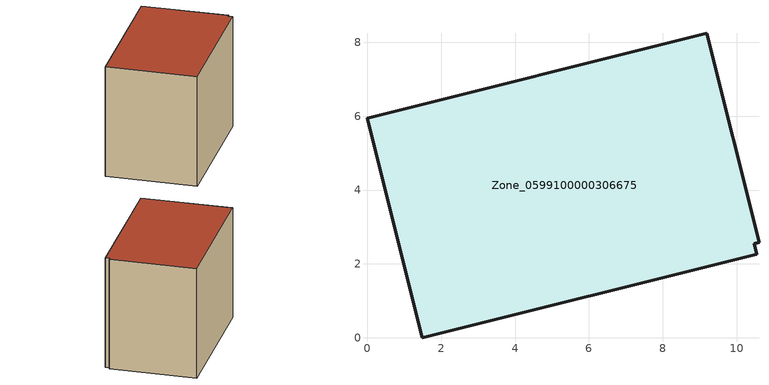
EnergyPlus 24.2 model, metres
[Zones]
Zone_0599100000306675
 floor ground (C_G): 10.61,2.58 10.47,2.55 10.54,2.27 1.49,0 0,5.95 9.19,8.24 z0
 wall outside (C_F): 10.61,2.58 9.19,8.24 0,5.95 1.49,0 10.54,2.27 10.47,2.55 10.61,2.58 z0:7.81
 roof outside (C_R): 10.47,2.55 10.61,2.58 9.19,8.24 0,5.95 1.49,0 10.54,2.27 z7.81
[BUILDING]
Pand.0599100000306675: North Axis=0; Terrain=City; Loads Convergence Tolerance Value=0.04; Temperature Convergence Tolerance Value=0.4; Solar Distribution=FullExterior; Maximum Number of Warmup Days=25; Minimum Number of Warmup Days=1
[Site:Location]
Rotterdam.The.Hague.AP_ZH_NLD Design_Conditions: Latitude=51.96; Longitude=4.45; Time Zone=1; Elevation=-4.5
[SITE:GROUNDTEMPERATURE:BUILDINGSURFACE]
18, 18, 18, 18, 18, 18, 18, 18, 18, 18, 18, 18
[MATERIAL] Thermal Absorptance=0.9; Solar Absorptance=0.7; Visible Absorptance=0.7
Name | Roughness | Thickness | Conductivity | Density | Specific Heat
G.TC.1975-1991 | MediumSmooth | 0.15 | 0.288461 | 540 | 1210
F.TC.1975-1991 | Rough | 0.3 | 0.230769 | 1920 | 840
R.TC.1975-1991 | MediumRough | 0.2 | 0.153846 | 1500 | 1000
[CONSTRUCTION]
C_G: G.TC.1975-1991
C_F: F.TC.1975-1991
C_R: R.TC.1975-1991
[ZONE]
Zone_0599100000306675: Type=1; Multiplier=1; Ceiling Height=Autocalculate; Volume=Autocalculate; Floor Area=autocalculate; Part of Total Floor Area=Yes
[ZONEINFILTRATION:DESIGNFLOWRATE]
Infil_Zone_0599100000306675: Zone or ZoneList or Space or SpaceList=Zone_0599100000306675; Schedule=AlwaysOn; Design Flow Rate Calculation Method=Flow/Area; Flow Rate per Floor Area=0.003; Constant Term Coefficient=1; Temperature Term Coefficient=0; Velocity Term Coefficient=0; Velocity Squared Term Coefficient=0
[HVACTEMPLATE:ZONE:IDEALLOADSAIRSYSTEM]
Zone_0599100000306675: Maximum Heating Supply Air Temperature=50; Minimum Cooling Supply Air Temperature=13; Maximum Heating Supply Air Humidity Ratio=0.0156; Minimum Cooling Supply Air Humidity Ratio=0.0077; Heating Limit=NoLimit; Cooling Limit=NoLimit; Dehumidification Control Type=ConstantSensibleHeatRatio; Cooling Sensible Heat Ratio=0.7; Dehumidification Setpoint=60; Humidification Control Type=None; Humidification Setpoint=30; Outdoor Air Method=None; Outdoor Air Flow Rate per Person=0.00944; Outdoor Air Flow Rate per Zone Floor Area=0; Outdoor Air Flow Rate per Zone=0; Demand Controlled Ventilation Type=None; Outdoor Air Economizer Type=NoEconomizer; Heat Recovery Type=None; Sensible Heat Recovery Effectiveness=0.7; Latent Heat Recovery Effectiveness=0.65
[ZONECONTROL:THERMOSTAT]
ThermostatControl_Zone_0599100000306675: Zone or ZoneList=Zone_0599100000306675; Control Type Schedule=DualSetpointControlType; Control 1=Thermostat_Zone_0599100000306675; Temperature Difference Between Cutout And Setpoint=0
[THERMOSTATSETPOINT:DUALSETPOINT]
Thermostat_Zone_0599100000306675: Heating Setpoint Temperature Schedule=HeatingSetpoint_Zone_0599100000306675; Cooling Setpoint Temperature Schedule=CoolingSetpoint_Zone_0599100000306675
[SCHEDULE:COMPACT]
HeatingSetpoint_Zone_0599100000306675: Through: 12/31, For: AllDays, Until: 24:00, 21
CoolingSetpoint_Zone_0599100000306675: Through: 12/31, For: AllDays, Until: 24:00, 24
DualSetpointControlType: Through: 12/31, For: AllDays, Until: 24:00, 4
AlwaysOn: Through: 12/31, For: AllDays, Until: 24:00, 1
